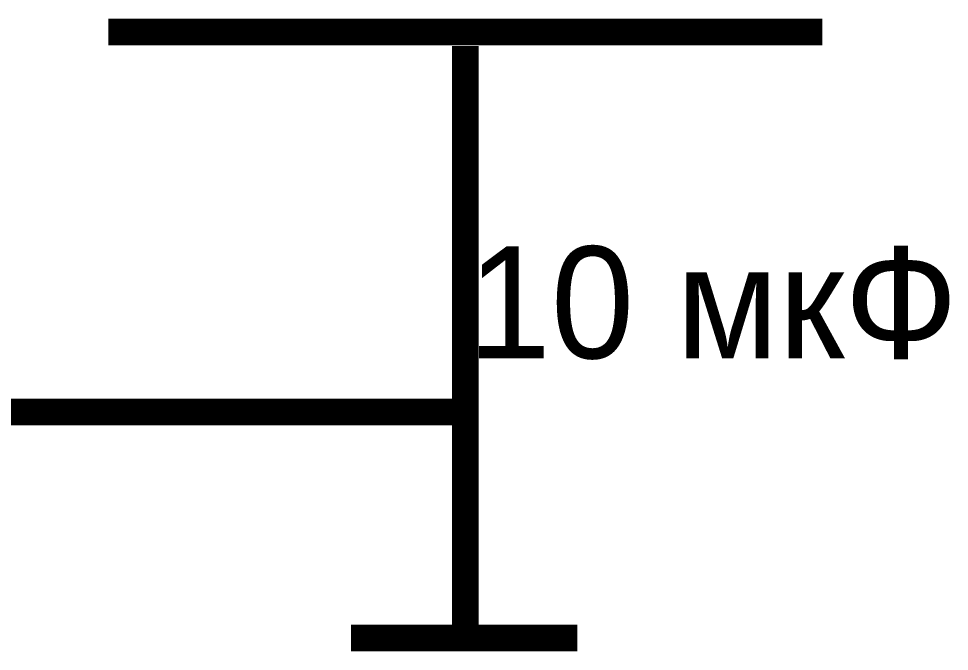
# Model space of a CAD drawing. Header units: inches. Extents: x 0 to 841, y 0 to 594.
# Drawn here: x 710.02 to 720.45, y 444.8 to 451.9 of the extents above; entities that cross this region are included whole.
import ezdxf

# ---------------------------------------------------------------- set-up
doc = ezdxf.new("R2010")
doc.units = ezdxf.units.IN
doc.layers.add('Sheet', color=255, linetype='Continuous')

msp = doc.modelspace()

# ---------------------------------------------------------------- linework, layer by layer
at = {"layer": 'Sheet'}
for points in [[(711.024, 451.745, 0.3, 0.3, 0), (719.021, 451.745, 0.3, 0.3, 0)], [(715.022, 451.588, 0.3, 0.3, 0), (715.022, 447.486, 0.3, 0.3, 0)], [(670.025, 447.486, 0.3, 0.3, 0), (695.006, 447.486, 0.3, 0.3, 0), (705.014, 447.486, 0.3, 0.3, 0), (715.022, 447.486, 0.3, 0.3, 0)], [(715.022, 447.486, 0.3, 0.3, 0), (715.022, 444.951, 0.3, 0.3, 0)], [(713.742, 444.951, 0.3, 0.3, 0), (716.277, 444.951, 0.3, 0.3, 0)]]:
    msp.add_lwpolyline(points, format="xyseb", dxfattribs=at)

# ---------------------------------------------------------------- texts
msp.add_text('10 мкФ', height=1.2543, dxfattribs=at).set_placement((715.049, 448.087))

doc.saveas('drawing.dxf')
